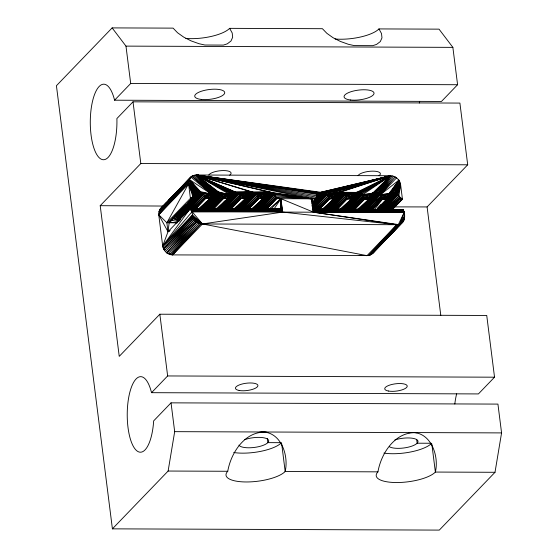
<?xml version="1.0" encoding="UTF-8"?>
<svg xmlns="http://www.w3.org/2000/svg" width="558" height="558" viewBox="0 0 558 558"><rect width="100%" height="100%" fill="white"/><g stroke="black" fill="none" stroke-linecap="round" stroke-linejoin="round"><path stroke-width="0.84" d="M273.56 209.243L280.786 209.069L280.939 198.69L275.812 197.058L274.278 194.351L271.62 192.412L196.283 175.003L193.333 175.526L190.864 177.053L159.379 210.345L158.751 214.767L162.699 246.008C163.327 250.842 167.756 254.86 172.652 254.901L368.538 255.515L372.437 253.597L403.204 221.568C405.178 218.178 405.429 212.256 402.576 209.459L312.62 209.194L366.418 209.529M311.866 201.403L311.901 198.808L196.283 175.003L212.786 192.684C217.899 189.811 223.807 194.526 229.129 194.184L231.298 192.259L235.267 191.931L238.936 194.219L241.042 198.488L245.764 198.509L246.259 195.579L247.41 193.452L249.893 191.987L251.902 191.826L254.908 192.845L256.61 194.289L258.71 198.557L263.439 198.578L263.927 195.642L265.078 193.521L267.561 192.057L269.577 191.889L261.123 200.657M280.5 209.285L280.939 198.69L276.252 198.397L265.183 209.055M311.769 202.066L311.901 198.808L271.62 192.412L254.434 209.271M200.183 208.999L210.429 198.376L211.454 194.114L190.864 177.053L189.19 179.404L188.506 182.292L158.751 214.767L168 231.737L190.25 208.727L190.822 208.72L191.603 209.745L192.517 215.067L162.699 246.008L168 231.737L169.165 222.761L192.761 198.306C192.517 187.23 205.916 193.389 211.454 194.114L212.786 192.684L194.77 175.128L212.068 193.319L192.015 176.175L185.34 183.038M392.176 209.801L402.437 199.157L400.602 184.642C399.974 179.802 395.545 175.791 390.649 175.742L339.229 192.154C335.797 192.28 334.068 195.788 334.116 198.843L324.038 209.25M364.074 209.383L378.596 193.312L390.649 175.742L321.561 192.091C318.276 192.217 316.365 195.53 316.519 198.55L312.055 203.21M362.588 209.431L377.64 192.817L390.649 175.742L196.283 175.003L229.129 194.184L228.138 198.39L218.108 208.804M391.772 209.278L402.437 199.157L399.94 198.871C399.451 190.899 386.206 190.034 387.168 198.997L377.522 208.95M112.409 528.851L168.118 471.043L174.682 431.655L171.041 402.848L497.931 404.097L501.572 432.903L495.009 472.291L439.299 530.1L112.409 528.851L56.428 85.709L112.137 27.9L173.099 28.13L177.583 32.782L183.701 37.114L191.01 40.853L199.032 43.719L204.884 45.024L223.402 45.093L227.301 43.831L230.991 40.999L232.665 37.302L232.205 32.992L229.638 28.346A30.216 9.786 -7.2 0 1 185.807 38.425M370.359 209.362L381.825 197.462C394.108 198.927 380.933 201.912 381.17 196.095C380.242 194.31 378.561 192.984 376.629 192.475C372.73 191.234 369.103 194.868 369.529 198.753C362.435 202.261 364.597 191.994 357.922 192.231C354.114 191.701 351.596 195.446 351.784 198.913L341.712 209.313M208.818 175.052L208.838 174.947A11.327 3.669 -7.2 0 1 223.612 170.567A11.327 3.669 -7.2 0 1 229.861 175.031L229.694 175.128M358.124 175.617L358.152 175.519A11.327 3.669 -7.2 0 1 372.918 171.139A11.327 3.669 -7.2 0 1 379.175 175.596L379.001 175.7M384.929 209.641L397.966 194.826L400.602 184.642L396.271 193.382L381.749 209.452M495.009 472.291L435.373 472.061A30.69 9.939 -7.2 0 1 396.459 482.537A30.69 9.939 -7.2 0 1 377.947 471.845L285.18 471.489A30.69 9.939 -7.2 0 1 246.266 481.966A30.69 9.939 -7.2 0 1 227.755 471.273C231.012 452.357 245.443 430.337 266.961 432.206M377.947 471.845C381.205 452.936 395.636 430.909 417.154 432.778M380.577 209.669L396.271 193.382L399.688 181.608L395.308 192.88L380.256 209.501M383.165 209.55L397.15 194.024L400.602 184.642L398.837 196.158L386.827 209.703M378.701 209.689L394.297 192.538L398.858 180.206L380.298 194.756L367.262 209.571M396.271 193.382L400.274 183.101M403.594 213.581L404.55 215.876L401.104 223.535L372.437 253.597L403.204 221.568L398.963 225.892M269.256 208.908L280.939 198.69L313.596 212.207L396.836 224.707L367.018 255.648L202.47 223.967L192.845 216.609L163.027 247.55L192.517 215.067C193.145 219.908 197.574 223.918 202.47 223.967L396.836 224.707L399.793 224.183L402.255 222.656L404.613 217.418L401.104 223.535L371.286 254.476L372.702 252.495M377.682 209.396L393.264 192.364L398.858 180.206L387.691 195.244M387.043 197.999L392.239 192.357L398.858 180.206L395.308 192.88L379.015 209.794M162.922 207.018L159.379 210.345L189.19 179.404L195.956 192.119L193.521 194.609L195.956 192.119L188.716 180.799L158.695 213.233L188.506 182.292L188.569 183.833L166.863 222.768L168 231.737L169.555 230.998M373.386 252.509L375.304 250.005L371.286 254.476L399.793 224.183L404.55 215.876M402.255 222.656L404.404 218.91M387.092 196.995L391.249 192.531L398.858 180.206L390.321 192.866L386.75 196.667M273.79 209.348L280.939 198.69L282.634 212.089L396.836 224.707L368.538 255.515L398.356 224.581L404.132 212.556L403.022 210.743M365.497 209.48L379.482 193.961L392.204 175.882L378.596 193.312L362.909 209.599M271.286 208.713L280.939 198.69L281.902 209.62L189.964 208.943L162.699 246.008L192.091 211.747L282.508 211.343L191.973 211.001L189.964 208.943L281.644 209.278L282.348 210.673L191.973 211.001M374.669 209.243L382.579 199.08L372.319 209.724M364.395 209.62L379.482 193.961L393.739 176.293M361.033 209.62L376.629 192.475L390.649 175.742L388.075 176.091M184.126 184.286L160.097 209.083L190.864 177.053M166.375 202.777L159.379 210.345L189.915 178.142M191.108 208.929L281.365 209.069L280.939 198.69L281.644 209.278L281.072 208.999L280.939 198.69L282.139 210.094L191.603 209.745L189.964 208.943L192.091 211.747L404.132 212.556L399.793 224.183L369.975 255.125L371 253.953M369.159 209.634L381.17 196.095L388.152 194.791L380.298 194.756L395.217 176.949L379.482 193.961M370.896 209.787L381.825 197.462L387.615 196.116L381.17 196.095L368.496 209.243M388.563 209.85L399.5 197.532L402.437 199.157L399.94 198.871L389.714 209.592M195.3 220.773L166.716 252.809L172.652 254.901L202.47 223.967L194.261 219.503L165.489 251.714L195.3 220.773L202.47 223.967L282.634 212.089M192.091 211.747L202.47 223.967L193.431 218.101L164.443 250.444L194.261 219.503M165.008 249.942L163.613 249.042L192.845 216.609M172.652 254.901L200.915 223.821L196.528 221.868L166.716 252.809L171.104 254.762L199.38 223.416L169.562 254.357L197.902 222.761L168.084 253.702L196.528 221.868L202.47 223.967L192.517 215.067M360.015 209.327L390.649 175.742L321.561 192.091L316.037 197.623M172.757 218.736L169.165 222.761L166.863 222.768L158.751 214.767L188.569 183.833L195.119 192.615L193.312 194.491M175.059 216.218L177.367 213.707M179.676 211.196L181.978 208.678M235.567 208.253L236.718 206.997M369.375 197.93L390.649 175.742L323.619 192.273L322.587 192.091L315.828 198.808M377.229 208.65L381.267 204.263M368.831 197.567L390.649 175.742L324.63 192.615L312.354 204.653M369.975 255.125L398.356 224.581L313.596 212.207L312.871 209.738L403.141 209.738L312.334 209.41M186.219 204.772L175.358 216.051L178.365 217.069L180.06 218.513L204.472 195.419L211.454 194.114L189.19 179.404L158.904 211.74L188.716 180.799M246.796 194.247L245.625 195.502L246.796 194.247L238.936 194.219L223.953 208.755M324.086 209.313L341.287 192.336L352.816 194.651L351.638 195.907L354.149 193.221L339.229 192.154L333.712 197.692M369.675 195.963L390.649 175.742L325.586 193.11L312.117 206.272M389.812 209.634L399.94 198.871M195.412 208.894L205.574 198.125L210.603 196.807L205.128 196.786L192.098 209.201M371.816 193.291L369.431 195.809L371.816 193.291L362.623 194.693L347.641 209.229M372.186 209.669L382.349 198.983L387.168 198.997L377.313 208.643M213.107 209.055L223.319 198.376L228.138 198.39L217.892 208.964M230.859 209.159L241.042 198.488L245.841 198.278L235.797 208.769M266.026 209.124L276.252 198.397L275.812 197.058L311.901 198.808L316.519 198.55L312.396 202.854L316.519 198.55L196.283 175.003L213.623 192.189L210.61 195.321M194.4 193.249L193.221 194.484L194.4 193.249L188.569 183.833L190.404 198.341L166.863 222.768L192.761 198.306L190.404 198.341L192.935 196.737L188.569 183.833L193.786 194.044M190.404 198.341L192.831 198.076L169.165 222.761L177.353 222.802M195.488 209.02L205.707 198.355L210.499 198.146L200.482 208.601M229.736 193.389L228.557 194.616L229.736 193.389L196.283 175.003L320.571 192.259L316.951 196.018L320.571 192.259M217.732 209.124L228.138 198.39L222.802 196.855L220.452 193.354L196.283 175.003L319.643 192.594L316.623 195.725M230.67 208.957L240.91 198.264L245.945 196.939L239.807 195.551L225.411 209.173M253.506 208.776L263.509 198.348L258.584 198.327L247.515 208.985M335.756 193.793L334.577 195.021L335.756 193.793L327.288 194.554L312.926 208.49M324.17 209.076L333.6 199.234L324.086 209.117M353.423 193.856L352.244 195.091L353.423 193.856L342.298 192.677L325.112 209.536M341.845 209.145L351.861 198.683L346.93 198.669L335.86 209.32M376.769 209.724L386.959 199.094L382.349 198.983L372.088 209.627M394.311 206.879L427.1 206.934L467.702 164.798L459.904 103.077L133.013 101.828L116.894 118.554A37.77 13.329 -89.8 0 1 100.077 158.472A37.77 13.329 -89.8 0 1 92.74 100.391A37.77 13.329 -89.8 0 1 114.578 100.203L130.698 83.477L457.588 84.725L452.866 47.367L439.027 29.149L378.952 28.918A30.216 9.786 -7.2 0 1 335.121 38.997M171.041 402.848L153.666 420.878A37.77 13.329 -89.8 0 1 134.848 448.716A37.77 13.329 -89.8 0 1 130.398 390.244A37.77 13.329 -89.8 0 1 151.525 392.679L478.415 393.927L494.534 377.194L486.736 315.472L159.846 314.217L119.238 356.353L100.21 205.686L140.811 163.55L467.702 164.798M168.76 200.308L182.473 186.072M184.858 183.596L192.015 176.175L211.454 194.114L203.6 194.086L200.943 192.14L189.19 179.404L196.883 191.785L192.656 196.172M192.14 176.76L193.333 175.526L212.068 193.319M193.04 196.625L197.874 191.617L189.19 179.404L199.931 191.799L176.391 216.225L179.774 220.019M188.032 202.896L198.899 191.624L189.19 179.404M192.831 198.076L169.297 222.502L177.074 222.698M179.976 219.894L177.402 216.567L200.943 192.14L176.391 216.225M178.365 217.069L201.898 192.643L211.454 194.114L202.784 193.284L178.365 217.069L180.199 219.81M180.443 219.782L179.244 217.711L202.784 193.284M180.06 218.513L203.6 194.086L205.707 198.355L210.429 198.376L200.35 208.776L217.599 191.861L196.283 175.003L318.806 193.089L316.393 195.593L318.806 193.089M191.192 209.194L204.472 195.419L210.917 195.439L205.128 196.786L193.661 208.685M195.314 208.776L205.574 198.125L210.499 198.146M210.373 195.188L212.786 192.684L210.422 195.126M210.931 195.614L214.551 191.854L196.283 175.003L318.088 193.724M210.108 197.323L215.541 191.687L196.283 175.003L317.474 194.519M200.873 207.974L216.567 191.687L196.283 175.003L316.937 195.844M201.305 208.776L217.599 191.861M163.613 249.042L193.431 218.101M202.317 209.117L218.61 192.21L201.424 209.069M203.879 208.992L219.573 192.705L229.129 194.184L221.268 194.149L206.279 208.692M205.365 209.006L220.452 193.354L229.129 194.184M206.781 209.18L221.268 194.149L228.592 195.509L222.802 196.855L210.394 208.678M208.859 209.264L222.14 195.488L228.592 195.509M211.336 208.755L222.802 196.855L228.271 196.876M228.647 194.63L230.461 192.747L196.283 175.003L316.623 197.211M171.104 254.762L200.915 223.821M231.298 192.259L227.671 196.011L231.298 192.259L196.283 175.003L268.551 191.889L263.118 197.525M227.992 196.304L232.219 191.917L196.283 175.003L251.902 191.826L235.609 208.734M227.776 197.386L233.209 191.75L196.283 175.003L250.877 191.819L246.05 196.828M219.148 207.416L234.234 191.757L196.283 175.003L235.267 191.931L249.893 191.987L245.666 196.374M218.973 208.845L235.267 191.931L218.68 208.301M219.985 209.187L236.278 192.273L249.893 191.987L245.611 196.318M221.547 209.062L237.241 192.775L249.893 191.987M223.033 209.076L238.126 193.417L248.966 192.322L245.945 195.453L248.966 192.322L238.936 194.219L224.449 209.25M227.134 208.706L239.807 195.551L246.259 195.579L238.936 194.219L248.129 192.817L246.357 194.651M229.003 208.818L240.47 196.918L245.945 196.939M248.129 192.817L246.204 194.707L247.41 193.452L238.936 194.219M235.581 208.929L245.841 198.278L240.91 198.264L229.847 208.915M235.497 209.166L245.764 198.509L234.011 208.748M236.641 208.908L252.941 192.001L267.561 192.057L263.941 195.816M237.652 209.25L253.946 192.343L267.561 192.057L263.892 195.767M239.215 209.124L254.908 192.845L267.561 192.057M240.707 209.145L255.794 193.486L266.633 192.391L263.613 195.523M242.723 208.692L256.61 194.289L266.633 192.391L263.585 195.502M244.802 208.776L257.482 195.621L264.464 194.317L256.61 194.289L241.621 208.825M246.671 208.887L258.138 196.988L263.613 197.009L258.584 198.327L248.324 208.978M248.45 209.208L258.71 198.557L263.509 198.348L253.402 208.845M263.383 195.391L265.796 192.887L256.61 194.289L265.078 193.521M253.883 208.176L259.317 202.54M254.309 208.978L270.609 192.064L253.409 209.041M255.927 208.692L271.62 192.412M256.889 209.194L272.583 192.908L311.901 198.808L313.31 210.791L403.846 211.14L402.283 209.536M258.375 209.208L273.462 193.556L311.901 198.808L313.108 210.213L403.643 210.554L313.31 210.791M260.398 208.762L274.278 194.351L311.901 198.808L312.571 206.376M262.476 208.838L275.15 195.691L311.901 198.808L312.117 202.066M264.346 208.957L275.812 197.058L263.397 208.88M266.905 208.692L276.559 198.676L316.281 198.822L312.382 202.233M316.128 197.727L321.561 192.091M312.327 202.742L322.587 192.091M312.152 204.172L323.619 192.273L327.288 194.554L329.394 198.829L334.116 198.843L321.631 209.634M311.957 205.762L324.63 192.615M312.912 206.265L325.586 193.11M312.592 208.162L326.472 193.759L390.649 175.742L362.623 194.693L348.143 209.724M312.801 209.585L327.288 194.554L390.649 175.742L361.814 193.891L345.939 209.348M314.879 209.669L328.16 195.893L335.142 194.589L327.288 194.554L337.311 192.663L334.298 195.795M316.749 209.787L328.822 197.26L334.291 197.281L329.262 198.599L318.193 209.257M319.002 209.243L329.262 198.599L334.193 198.62L329.394 198.829L319.071 209.376M319.134 209.473L329.394 198.829M334.667 195.035L336.481 193.152L327.288 194.554M334.012 196.709L338.239 192.329L333.956 196.66M333.796 197.797L339.229 192.154M323.961 209.069L332.408 200.301M334.221 198.425L340.254 192.161L390.649 175.742L360.928 193.249L344.391 209.396M324.993 209.25L341.287 192.336L355.906 192.391L351.686 196.779M326.005 209.592L342.298 192.677L344.956 194.623L347.062 198.899L351.784 198.913L339.299 209.696M327.567 209.466L343.261 193.18L352.816 194.651L344.956 194.623L329.346 209.766M151.525 392.679L167.644 375.946L494.534 377.194M329.053 209.48L344.14 193.821L352.816 194.651M330.469 209.655L344.956 194.623L352.279 195.984M332.547 209.738L345.827 195.956L351.959 197.344L346.93 198.669L336.669 209.313M335.023 209.229L346.49 197.323L351.959 197.344L344.956 194.623M336.802 209.543L347.062 198.899L351.861 198.683L341.754 209.18M457.588 84.725L441.462 101.451L114.578 100.203M354.986 192.726L352.565 195.23L354.986 192.726L341.287 192.336M352.07 197.232L356.897 192.224L390.649 175.742L359.966 192.747L342.779 209.606M341.629 209.138L345.855 204.758M347.062 203.503L357.922 192.231L390.649 175.742L358.954 192.405L341.754 209.383M342.661 209.313L358.954 192.405M343.672 209.662L359.966 192.747M345.235 209.529L360.928 193.249M346.72 209.55L361.814 193.891M350.222 209.801L363.495 196.025L370.484 194.721L362.623 194.693L371.098 193.926M352.691 209.292L364.158 197.393L369.947 196.046L363.495 196.025L349.099 209.641M354.337 209.383L364.597 198.732L369.633 197.413L364.158 197.393L351.128 209.808M354.469 209.613L364.73 198.962L369.529 198.753L359.422 209.25M369.633 195.928L372.653 192.796M369.954 196.221L373.581 192.461M369.138 197.93L374.564 192.294M359.903 208.58L375.59 192.294M360.329 209.383L376.629 192.475M361.34 209.724L377.64 192.817M365.811 209.787L396.592 177.842M386.701 196.618L390.321 192.866M387.022 196.911L391.249 192.531M386.806 197.999L392.239 192.357M376.803 209.62L393.264 192.364M378.003 209.452L394.297 192.538M382.063 209.682L397.15 194.024M384.085 209.229L397.966 194.826M386.164 209.313L398.837 196.158L402.437 199.157M388.033 209.431L399.5 197.532M389.986 209.794L400.253 199.143M378.882 246.294L381.267 243.818M387.824 237.011L392.002 232.679M396.173 228.348L397.366 227.113M400.351 224.016L403.929 220.305L400.26 223.995M193.347 194.449L195.119 192.615L188.506 182.292L195.956 192.119M213.24 209.111L223.556 198.467L227.929 198.488L216.197 208.699M228.682 194.582L230.461 192.747M263.432 195.328L265.796 192.887M253.36 208.978L263.439 198.578L251.609 208.797M334.702 194.986L336.481 193.152M352.37 195.056L354.149 193.221M359.38 209.383L369.459 198.983L356.967 209.766M230.74 209.09L241.042 198.488M213.023 208.943L223.319 198.376L227.929 198.488M210.575 195.3L213.623 192.189M248.394 209.104L258.71 198.557M266.459 209.013L276.559 198.676L276.252 198.397M316.595 195.712L319.643 192.594M334.263 195.774L337.311 192.663M336.746 209.445L347.062 198.899M354.414 209.508L364.73 198.962M377.752 247.536L381.386 243.825M385.02 240.114L397.749 227.134M161.053 207.994L166.472 202.777M168.914 200.301L170.748 198.439M174.41 194.721L177.458 191.624M179.899 189.148L181.734 187.293M192.105 176.76L193.333 175.526M192.601 196.116L196.883 191.785M210.882 195.565L214.551 191.854M227.936 196.256L232.219 191.917M351.624 196.723L355.906 192.391M192.963 196.535L197.874 191.617M210.024 197.218L215.541 191.687M227.692 197.288L233.209 191.75M245.973 196.737L250.877 191.819M263.027 197.42L268.551 191.889M351.993 197.141L356.897 192.224M190.299 200.169L198.899 191.624M204.284 203.9L206.739 201.459M209.808 198.404L216.567 191.687M223.179 202.749L225.641 200.301M228.096 197.86L234.234 191.757M245.764 197.93L251.902 191.826M262.818 198.606L269.577 191.889M334.109 198.264L340.254 192.161M349.943 200.169L357.922 192.231M199.931 191.799L175.358 216.051L179.606 220.187M235.741 208.978L252.941 192.001M311.943 203.789L323.619 192.273M362.128 206.041L369.529 198.753L364.597 198.732L353.535 209.389M219.092 209.131L236.278 192.273M236.766 209.201L253.946 192.343M177.402 216.567L201.898 192.643M203.035 208.859L219.573 192.705M220.703 208.922L237.241 192.775M238.371 208.992L254.908 192.845M256.045 209.062L272.583 192.908M326.723 209.334L343.261 193.18M204.577 208.811L220.452 193.354M222.251 208.88L238.126 193.417M239.919 208.943L255.794 193.486M257.587 209.013L273.462 193.556M313.038 206.837L326.472 193.759M328.271 209.285L344.14 193.821M179.244 217.711L203.6 194.086M259.289 208.894L274.278 194.351M194.505 208.783L205.574 198.125M228.062 208.748L240.47 196.918M245.729 208.811L258.138 196.988M315.786 209.675L328.822 197.26M333.461 209.745L346.49 197.323M212.214 208.943L223.319 198.376L222.802 196.855M207.743 209.104L222.14 195.488M243.086 209.236L257.482 195.621L263.927 195.642M261.381 208.713L275.15 195.691M313.763 209.508L328.16 195.893L334.605 195.914M331.431 209.578L345.827 195.956M197.985 209.173L210.429 198.376M168 231.737L170.134 230.398M162.204 207.109L163.515 206.467M280.786 209.069L273.839 209.041L281.072 208.999M259.575 432.136C280.269 429.772 289.079 454.63 285.18 471.489L281.651 443.533M408.902 432.75C429.953 429.702 439.467 454.861 435.373 472.061L431.843 444.105M313.596 212.207L404.013 211.81L402.576 209.459M403.846 211.14L313.47 211.461L404.013 211.81L403.148 210.673M191.603 209.745L281.902 209.62M189.964 208.943L191.806 210.324L282.139 210.094M313.108 210.213L403.406 210.087L312.871 209.738M191.366 209.278L281.644 209.278M312.606 209.396L402.862 209.529L312.327 209.187M229.638 28.346L322.405 28.702L326.897 33.347L333.007 37.686L340.324 41.418L348.345 44.291L354.197 45.596L372.709 45.665L376.615 44.403L380.305 41.571L381.972 37.874L381.512 33.557L378.952 28.918M112.137 27.9L125.975 46.119L452.866 47.367M381.825 197.462L387.301 197.483M281.365 209.069L190.536 208.65L259.086 208.971M254.664 208.971L190.25 208.727L229.303 208.971M191.806 210.324L282.348 210.673M174.682 431.655L501.572 432.903M280.688 442.682L267.847 442.634L267.31 438.4M430.881 443.254L417.154 443.205L416.728 439.816M168.118 471.043L227.755 471.273M312.905 209.117L400.546 209.529M100.21 205.686L164.087 206.062M359.199 255.278L367.018 255.648M171.355 220.166L177.925 221.638M328.16 195.893L334.291 197.281M257.482 195.621L263.613 197.009M172.457 218.373L178.839 221.163M173.078 217.829L179.048 220.975M173.789 217.404L179.285 220.835M174.975 216.588L179.467 220.382M188.569 183.833L193.249 195.377M427.1 206.934L440.799 315.416M125.975 46.119L130.698 83.477M133.013 101.828L140.811 163.55M159.846 314.217L167.644 375.946M312.229 203.691L312.389 206.139M312.006 201.403L311.901 198.808L311.936 201.382M419.302 103.014A37.77 13.329 -89.8 0 1 419.7 101.368M454.812 404.006A37.77 13.329 -89.8 0 1 456.646 393.836M394.862 439.934A15.108 4.896 -7.2 0 1 415.954 439.195A15.108 4.896 -7.2 0 1 410.053 446.707A15.108 4.896 -7.2 0 1 389.477 446.798M431.732 443.261A30.69 9.939 -7.2 0 1 383.918 453.103M281.539 442.682A30.69 9.939 -7.2 0 1 233.725 452.531M244.746 439.641A15.108 4.896 -7.2 0 1 266.961 438.769A15.108 4.896 -7.2 0 1 258.647 446.679A15.108 4.896 -7.2 0 1 238.957 445.138M388.766 193.996L387.566 195.244L389.484 193.354L380.298 194.756L388.766 193.996M388.445 391.039A11.327 3.669 -7.2 0 0 406.984 386.973A11.327 3.669 -7.2 0 0 392.518 384.316A11.327 3.669 -7.2 0 0 388.445 391.039M239.138 390.467A11.327 3.669 -7.2 0 0 257.677 386.401A11.327 3.669 -7.2 0 0 243.211 383.751A11.327 3.669 -7.2 0 0 239.138 390.467M201.215 99.422A15.108 4.896 -7.2 0 0 224.679 93.102A15.108 4.896 -7.2 0 0 203.279 90.675A15.108 4.896 -7.2 0 0 201.215 99.422M350.529 99.987A15.108 4.896 -7.2 0 0 373.993 93.674A15.108 4.896 -7.2 0 0 352.593 91.247A15.108 4.896 -7.2 0 0 350.529 99.987"/></g></svg>
